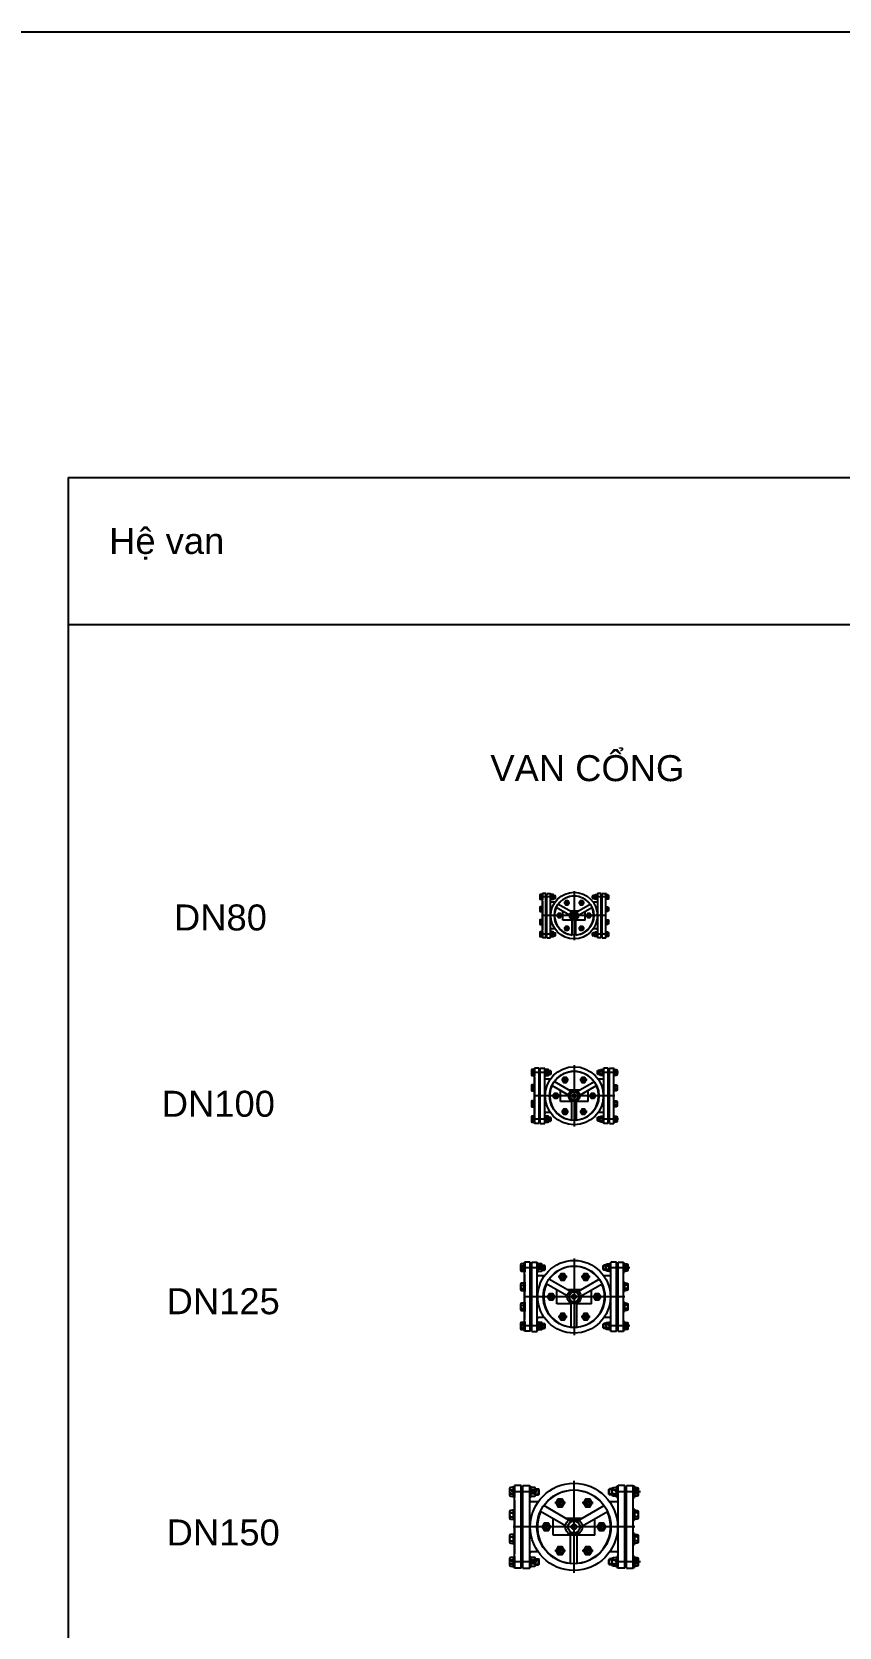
# Model space of a CAD drawing. Header units: millimetres. Extents: x 1218 to 72853, y -34712 to 16286.
# Drawn here: x 57899 to 60381, y 11377 to 16286 of the extents above; entities that cross this region are included whole.
import ezdxf
from ezdxf.enums import TextEntityAlignment as Align

# ---------------------------------------------------------------- set-up
doc = ezdxf.new("R2010")
doc.units = ezdxf.units.MM
doc.styles.get("Standard").update_dxf_attribs({"font": 'arial.ttf'})

# ---------------------------------------------------------------- blocks, each defined once
blk = doc.blocks.new('dai oc M20')
for p, q in [((25872.5, -5702.3, 1381.5), (25872.5, -5698.3, 1381.5)), ((25872.5, -5698.3, 1381.5), (25910.5, -5698.3, 1381.5)), ((25872.5, -5702.3, 1381.5), (25910.5, -5702.3, 1381.5)), ((25876.5, -5702.3, 1381.5), (25876.5, -5714.3, 1381.5)), ((25906.5, -5714.3, 1381.5), (25906.5, -5702.3, 1381.5)), ((25910.5, -5698.3, 1381.5), (25910.5, -5702.3, 1381.5)), ((25880.4, -5718.3, 1381.5), (25902.6, -5718.3, 1381.5)), ((25881.5, -5718.3, 1381.5), (25881.5, -5728.3, 1381.5)), ((25881.5, -5728.3, 1381.5), (25901.5, -5728.3, 1381.5)), ((25884, -5730.8, 1381.5), (25881.5, -5728.3, 1381.5)), ((25884, -5718.3, 1381.5), (25884, -5730.8, 1381.5)), ((25884, -5730.8, 1381.5), (25899, -5730.8, 1381.5)), ((25899, -5718.3, 1381.5), (25899, -5730.8, 1381.5)), ((25899, -5730.8, 1381.5), (25901.5, -5728.3, 1381.5)), ((25901.5, -5718.3, 1381.5), (25901.5, -5728.3, 1381.5))]:
    blk.add_line(p, q)
at = {"elevation": 1381.5}
for points in [[(25884.5, -5714.3), (25884.5, -5702.3)], [(25898.5, -5714.3), (25898.5, -5702.3)]]:
    blk.add_lwpolyline(points, dxfattribs=at)
for centre, radius, start, end in [((25880.5, -5714.3, 1381.5), 4, 180.2478, 359.7522), ((25891.5, -5710.1, 1381.5), 8.14, 210.7312, 329.2688), ((25902.5, -5714.3, 1381.5), 4, 180.2478, 359.7522)]:
    blk.add_arc(centre, radius, start, end)
blk = doc.blocks.new('bulong M20')
for p, q in [((25872.5, -5642.3, 1381.5), (25910.5, -5642.3, 1381.5)), ((25872.5, -5646.3, 1381.5), (25872.5, -5642.3, 1381.5)), ((25910.5, -5642.3, 1381.5), (25872.5, -5642.3, 1381.5)), ((25910.5, -5646.3, 1381.5), (25872.5, -5646.3, 1381.5)), ((25876.5, -5633.2, 1381.5), (25876.5, -5642.3, 1381.5)), ((25902.6, -5629.3, 1381.5), (25880.4, -5629.3, 1381.5)), ((25906.5, -5642.3, 1381.5), (25906.5, -5633.2, 1381.5)), ((25910.5, -5642.3, 1381.5), (25910.5, -5646.3, 1381.5))]:
    blk.add_line(p, q)
at = {"elevation": 1381.5}
for points in [[(25884.5, -5633.2), (25884.5, -5642.3)], [(25898.5, -5633.2), (25898.5, -5642.3)]]:
    blk.add_lwpolyline(points, dxfattribs=at)
for centre, radius, start, end in [((25880.5, -5633.3, 1381.5), 4, 0.2478, 179.7522), ((25891.5, -5637.4, 1381.5), 8.14, 30.7312, 149.2688), ((25902.5, -5633.3, 1381.5), 4, 0.2478, 179.7522)]:
    blk.add_arc(centre, radius, start, end)
blk = doc.blocks.new('VANCONG-DN80 PCCC')
at = {"ltscale": 5}
for p, q in [((-76.8, 57.3), (-103, 57.3)), ((-60.6, 57.3), (-90.3, 57.3)), ((0, 75.6), (0, -75.6)), ((93.1, 57.3), (66.9, 57.3)), ((109.3, 57.3), (79.6, 57.3)), ((-45.2, -7.6), (-45.2, 7.6)), ((-13.7, 39.2), (-31.5, 39.2)), ((-22.6, 31.6), (-22.6, 46.7)), ((31.5, 39.2), (13.7, 39.2)), ((22.6, 31.6), (22.6, 46.7)), ((45.2, -7.6), (45.2, 7.6)), ((99.6, 0), (-99.6, 0)), ((-36.4, 0), (-54.1, 0)), ((-13.7, -39.2), (-31.5, -39.2)), ((-22.6, -46.7), (-22.6, -31.6)), ((31.5, -39.2), (13.7, -39.2)), ((22.6, -46.7), (22.6, -31.6)), ((54.1, 0), (36.3, 0)), ((-76.8, -57.3), (-103, -57.3)), ((-60.6, -57.3), (-89.6, -57.3)), ((93.1, -57.3), (66.9, -57.3)), ((109.3, -57.3), (80.3, -57.3))]:
    blk.add_line(p, q, dxfattribs=at)
for p, q in [((-86.4, 68), (-97.4, 68)), ((-97.4, -68), (-97.4, 68)), ((-86.4, -68), (-86.4, 68)), ((-85, -50.3), (-85, 50.4)), ((-85, -50.3), (-85, 50.3)), ((-83.5, 68), (-72.5, 68)), ((-83.5, -68), (-83.5, 68)), ((-72.5, -68), (-72.5, 68)), ((83.5, 68), (72.5, 68)), ((72.5, -68), (72.5, 68)), ((83.5, -68), (83.5, 68)), ((84.9, 50.3), (83.5, 51.8)), ((84.9, 50.3), (86.4, 51.8)), ((84.9, -50.3), (84.9, 50.4)), ((84.9, -50.3), (84.9, 50.3)), ((86.4, 68), (97.3, 68)), ((86.4, -68), (86.4, 68)), ((97.3, -68), (97.3, 68)), ((-97.4, 44.6), (-97.4, -44.5)), ((-58.6, 41), (-70.2, 41)), ((-13.8, 1.6), (-55, 25.4)), ((-8.3, 11.1), (-49.5, 34.9)), ((-34.1, -13.8), (-34.1, 13.3)), ((13, 13.8), (-13, 13.8)), ((8.3, 11.1), (49.5, 34.9)), ((13.8, 1.6), (55, 25.4)), ((34.1, -13.8), (34.1, 13.3)), ((70.1, 41), (58.6, 41)), ((-58.7, -41), (-70.2, -41)), ((-5.5, -13.8), (-34.1, -13.8)), ((-5.5, -60.4), (-5.5, -12.8)), ((5.5, -60.4), (5.5, -12.8)), ((34.1, -13.8), (5.5, -13.8)), ((70.1, -41), (58.6, -41)), ((-86.4, -68), (-97.4, -68)), ((-83.5, -68), (-72.5, -68)), ((83.5, -68), (72.5, -68)), ((84.9, -50.3), (83.5, -51.8)), ((84.9, -50.3), (86.4, -51.8)), ((86.4, -68), (97.3, -68))]:
    blk.add_line(p, q)
at = {"flags": 128}
for points in [[(-38.2, 0), (-41.7, 6.1), (-48.8, 6.1), (-52.3, 0), (-48.8, -6.1), (-41.7, -6.1)], [(-15.6, 39.2), (-19.1, 45.3), (-26.2, 45.3), (-29.7, 39.2), (-26.2, 33.1), (-19.1, 33.1)], [(11.3, 0), (5.6, 9.8), (-5.6, 9.8), (-11.3, 0), (-5.6, -9.8), (5.6, -9.8)], [(29.7, 39.2), (26.1, 45.3), (19.1, 45.3), (15.6, 39.2), (19.1, 33.1), (26.1, 33.1)], [(52.3, 0), (48.7, 6.1), (41.7, 6.1), (38.2, 0), (41.7, -6.1), (48.7, -6.1)], [(-15.6, -39.2), (-19.1, -33.1), (-26.2, -33.1), (-29.7, -39.2), (-26.2, -45.3), (-19.1, -45.3)], [(29.7, -39.2), (26.1, -33.1), (19.1, -33.1), (15.6, -39.2), (19.1, -45.3), (26.1, -45.3)]]:
    blk.add_lwpolyline(points, close=True, dxfattribs=at)
for centre, radius in [((0, 0), 71.6), ((0, 0), 60.6), ((-45.2, 0), 6.1), ((-45.2, 0), 4.23), ((-22.6, 39.2), 6.1), ((-22.6, 39.2), 4.23), ((0, 0), 13.9), ((0, 0), 9.79), ((0, 0), 4.21), ((22.6, 39.2), 6.1), ((22.6, 39.2), 4.23), ((45.2, 0), 6.1), ((45.2, 0), 4.23), ((-22.6, -39.2), 6.1), ((-22.6, -39.2), 4.23), ((22.6, -39.2), 6.1), ((22.6, -39.2), 4.23)]:
    blk.add_circle(centre, radius)
for centre, radius, start, end in [((0, 0), 60, 35.2342, 144.7349), ((0, 0), 60, 155.2342, 264.7503), ((-45.2, 0), 3.52, 0, 270), ((-22.6, 39.2), 3.52, 0, 270), ((0, 0), 3.48, 0, 269.8207), ((0, 0), 60, 275.2497, 24.7349), ((22.6, 39.2), 3.52, 0, 270), ((45.2, 0), 3.52, 0, 270), ((45.2, 27.6), 4.23, 114.8602, 125.1089), ((70.1, 43.4), 2.39, 270, 0), ((-70.2, -43.4), 2.39, 90, 180), ((-22.6, -39.2), 3.52, 0, 270), ((22.6, -39.2), 3.52, 0, 270), ((70.1, -43.4), 2.39, 0, 90)]:
    blk.add_arc(centre, radius, start, end)
at = {"ltscale": 5}
blk.add_arc((-70.2, 43.4), 2.39, 180, 270, dxfattribs=at)
at = {"yscale": 0.4771929824495282}
for name, p, xscale, zscale, rotation in [('bulong M20', (-2791.7, -12297.7, -659.2), 0.4771929824495282, 0.4771929824495282, 90), ('dai oc M20', (-2791.7, -12297.7, -659.2), 0.4771929824495282, 0.4771929824495282, 90), ('dai oc M20', (2791.7, -12297.7, -659.2), -0.4771929824495282, 0.4771929824491963, 270), ('bulong M20', (2791.7, -12297.7, -659.2), -0.4771929824495282, 0.4771929824491963, 270), ('bulong M20', (-2791.7, -12335.4, -659.2), 0.4771929824495282, 0.4771929824495282, 90), ('bulong M20', (2791.7, -12335.4, -659.2), -0.4771929824495282, 0.4771929824491963, 270), ('bulong M20', (-2791.7, -12375.1, -659.2), 0.4771929824495282, 0.4771929824495282, 90), ('bulong M20', (-2791.7, -12412.8, -659.2), 0.4771929824495282, 0.4771929824495282, 90), ('dai oc M20', (-2791.7, -12412.8, -659.2), 0.4771929824495282, 0.4771929824495282, 90), ('dai oc M20', (2791.7, -12412.8, -659.2), -0.4771929824495282, 0.4771929824491963, 270), ('bulong M20', (2791.7, -12375.1, -659.2), -0.4771929824495282, 0.4771929824491963, 270), ('bulong M20', (2791.7, -12412.8, -659.2), -0.4771929824495282, 0.4771929824491963, 270)]:
    blk.add_blockref(name, p, dxfattribs=dict(at, xscale=xscale, zscale=zscale, rotation=rotation))
at = {"flags": 1}
for p in [(-97.4, 0), (97.3, 0)]:
    blk.add_attdef('AMC', p, '', height=0.5, dxfattribs=at)
blk = doc.blocks.new('VANCONG-DN100 PCCC')
at = {"ltscale": 5}
for p, q in [((-96, 71.6), (-128.7, 71.6)), ((-75.7, 71.6), (-112.9, 71.6)), ((-28.3, 39.5), (-28.3, 58.4)), ((0, 94.5), (0, -94.5)), ((28.3, 39.5), (28.3, 58.4)), ((116.4, 71.6), (83.6, 71.6)), ((136.6, 71.6), (99.4, 71.6)), ((124.5, 0), (-124.5, 0)), ((-45.4, 0), (-67.7, 0)), ((-56.6, -9.5), (-56.6, 9.5)), ((-17.2, 49), (-39.4, 49)), ((39.4, 49), (17.1, 49)), ((67.6, 0), (45.4, 0)), ((56.5, -9.5), (56.5, 9.5)), ((-17.2, -49), (-39.4, -49)), ((-28.3, -58.4), (-28.3, -39.5)), ((39.4, -49), (17.1, -49)), ((28.3, -58.4), (28.3, -39.5)), ((-96, -71.6), (-128.7, -71.6)), ((-75.7, -71.6), (-112, -71.6)), ((116.4, -71.6), (83.6, -71.6)), ((136.6, -71.6), (100.3, -71.6))]:
    blk.add_line(p, q, dxfattribs=at)
for p, q in [((-108, 85), (-121.7, 85)), ((-121.7, -85), (-121.7, 85)), ((-121.7, 57.1), (-121.7, -57.1)), ((-108, -85), (-108, 85)), ((-106.2, -62.9), (-106.2, 62.9)), ((-106.2, -62.9), (-106.2, 62.9)), ((-104.4, 85), (-90.7, 85)), ((-104.4, -85), (-104.4, 85)), ((-90.7, -85), (-90.7, 85)), ((-73.3, 51.3), (-87.7, 51.3)), ((87.7, 51.3), (73.3, 51.3)), ((104.4, 85), (90.7, 85)), ((90.7, -85), (90.7, 85)), ((104.4, -85), (104.4, 85)), ((106.2, 62.9), (104.4, 64.7)), ((106.2, 62.9), (108, 64.7)), ((106.2, -62.9), (106.2, 62.9)), ((106.2, -62.9), (106.2, 62.9)), ((108, 85), (121.7, 85)), ((108, -85), (108, 85)), ((121.7, -85), (121.7, 85)), ((-17.3, 2), (-68.8, 31.8)), ((-10.4, 13.9), (-61.9, 43.7)), ((-42.6, -17.3), (-42.6, 16.7)), ((16.2, 17.3), (-16.2, 17.3)), ((10.4, 13.9), (61.9, 43.6)), ((17.2, 2), (68.8, 31.8)), ((42.6, -17.3), (42.6, 16.7)), ((-6.9, -17.3), (-42.6, -17.3)), ((-6.9, -75.5), (-6.9, -16)), ((6.8, -75.5), (6.8, -16)), ((42.6, -17.3), (6.8, -17.3)), ((-108, -85), (-121.7, -85)), ((-104.4, -85), (-90.7, -85)), ((-73.3, -51.3), (-87.7, -51.3)), ((87.7, -51.3), (73.3, -51.3)), ((104.4, -85), (90.7, -85)), ((106.2, -62.9), (104.4, -64.7)), ((106.2, -62.9), (108, -64.7)), ((108, -85), (121.7, -85))]:
    blk.add_line(p, q)
at = {"flags": 128}
for points in [[(-19.5, 49), (-23.9, 56.6), (-32.7, 56.6), (-37.1, 49), (-32.7, 41.3), (-23.9, 41.3)], [(37.1, 49), (32.7, 56.6), (23.9, 56.6), (19.4, 49), (23.9, 41.3), (32.7, 41.3)], [(-47.7, 0), (-52.2, 7.6), (-61, 7.6), (-65.4, 0), (-61, -7.6), (-52.2, -7.6)], [(14.1, 0), (7.1, 12.2), (-7.1, 12.2), (-14.1, 0), (-7.1, -12.2), (7.1, -12.2)], [(65.3, 0), (60.9, 7.6), (52.1, 7.6), (47.7, 0), (52.1, -7.6), (60.9, -7.6)], [(-19.5, -49), (-23.9, -41.3), (-32.7, -41.3), (-37.1, -49), (-32.7, -56.6), (-23.9, -56.6)], [(37.1, -49), (32.7, -41.3), (23.9, -41.3), (19.4, -49), (23.9, -56.6), (32.7, -56.6)]]:
    blk.add_lwpolyline(points, close=True, dxfattribs=at)
for centre, radius in [((0, 0), 89.5), ((0, 0), 75.8), ((-28.3, 49), 7.63), ((-28.3, 49), 5.29), ((28.3, 49), 7.63), ((28.3, 49), 5.29), ((-56.6, 0), 7.63), ((-56.6, 0), 5.29), ((0, 0), 17.4), ((0, 0), 12.2), ((0, 0), 5.26), ((56.5, 0), 7.63), ((56.5, 0), 5.29), ((-28.3, -49), 7.63), ((-28.3, -49), 5.29), ((28.3, -49), 7.63), ((28.3, -49), 5.29)]:
    blk.add_circle(centre, radius)
at = {"ltscale": 5}
blk.add_arc((-87.7, 54.3), 2.98, 180, 270, dxfattribs=at)
for centre, radius, start, end in [((0, 0), 75, 35.2342, 144.7349), ((-28.3, 49), 4.41, 0, 270), ((28.3, 49), 4.41, 0, 270), ((87.7, 54.3), 2.98, 270, 0), ((0, 0), 75, 155.2342, 264.7503), ((-56.6, 0), 4.41, 0, 270), ((0, 0), 4.35, 0, 269.8207), ((0, 0), 75, 275.2497, 24.7349), ((56.5, 0), 4.41, 0, 270), ((56.5, 34.5), 5.29, 114.8602, 125.1089), ((-28.3, -49), 4.41, 0, 270), ((28.3, -49), 4.41, 0, 270), ((-87.7, -54.3), 2.98, 90, 180), ((87.7, -54.3), 2.98, 0, 90)]:
    blk.add_arc(centre, radius, start, end)
at = {"yscale": 0.5964912280705903}
for name, p, xscale, zscale, rotation in [('bulong M20', (-3489.6, -15372.2, -824), 0.5964912280705903, 0.5964912280705903, 90), ('dai oc M20', (-3489.6, -15372.2, -824), 0.5964912280705903, 0.5964912280705903, 90), ('dai oc M20', (3489.6, -15372.2, -824), -0.5964912280705903, 0.5964912280701754, 270), ('bulong M20', (3489.6, -15372.2, -824), -0.5964912280705903, 0.5964912280701754, 270), ('bulong M20', (-3489.6, -15419.3, -824), 0.5964912280705903, 0.5964912280705903, 90), ('bulong M20', (3489.6, -15419.3, -824), -0.5964912280705903, 0.5964912280701754, 270), ('bulong M20', (-3489.6, -15468.8, -824), 0.5964912280705903, 0.5964912280705903, 90), ('bulong M20', (3489.6, -15468.8, -824), -0.5964912280705903, 0.5964912280701754, 270), ('bulong M20', (-3489.6, -15515.9, -824), 0.5964912280705903, 0.5964912280705903, 90), ('dai oc M20', (-3489.6, -15515.9, -824), 0.5964912280705903, 0.5964912280705903, 90), ('dai oc M20', (3489.6, -15515.9, -824), -0.5964912280705903, 0.5964912280701754, 270), ('bulong M20', (3489.6, -15515.9, -824), -0.5964912280705903, 0.5964912280701754, 270)]:
    blk.add_blockref(name, p, dxfattribs=dict(at, xscale=xscale, zscale=zscale, rotation=rotation))
at = {"flags": 1}
for p in [(-121.7, 0), (121.7, 0)]:
    blk.add_attdef('AMC', p, '', height=0.5, dxfattribs=at)
blk = doc.blocks.new('VANCONG-DN125 PCCC')
for p, q in [((-135, 106.3), (-152.1, 106.3)), ((-152.1, -106.2), (-152.1, 106.3)), ((-135, -106.2), (-135, 106.3)), ((-130.5, 106.3), (-113.3, 106.3)), ((-130.5, -106.3), (-130.5, 106.3)), ((-113.3, -106.3), (-113.3, 106.3)), ((130.5, 106.3), (113.3, 106.3)), ((113.3, -106.3), (113.3, 106.3)), ((130.5, -106.3), (130.5, 106.3)), ((135, 106.3), (152.1, 106.3)), ((135, -106.2), (135, 106.3)), ((152.1, -106.2), (152.1, 106.3)), ((-152.1, 69.9), (-152.1, -69.9)), ((-132.7, -78.7), (-132.7, 78.7)), ((-132.7, -78.6), (-132.7, 78.7)), ((-91.6, 64.1), (-109.6, 64.1)), ((-13, 17.4), (-77.4, 54.6)), ((13, 17.4), (77.4, 54.5)), ((109.6, 64.1), (91.6, 64.1)), ((132.7, 78.7), (130.5, 80.9)), ((132.7, 78.7), (135, 80.9)), ((132.7, -78.7), (132.7, 78.7)), ((132.7, -78.6), (132.7, 78.7)), ((-21.6, 2.6), (-85.9, 39.7)), ((-53.2, -21.6), (-53.2, 20.9)), ((20.3, 21.6), (-20.3, 21.6)), ((21.6, 2.6), (86, 39.7)), ((53.2, -21.6), (53.2, 20.8)), ((-8.6, -21.6), (-53.2, -21.6)), ((-8.6, -94.3), (-8.6, -20)), ((8.6, -94.3), (8.6, -20)), ((53.2, -21.6), (8.6, -21.6)), ((-91.7, -64.1), (-109.6, -64.1)), ((109.6, -64.1), (91.7, -64.1)), ((132.7, -78.7), (130.5, -80.9)), ((132.7, -78.7), (135, -80.9)), ((-135, -106.2), (-152.1, -106.2)), ((-130.5, -106.3), (-113.3, -106.3)), ((130.5, -106.3), (113.3, -106.3)), ((135, -106.2), (152.1, -106.2))]:
    blk.add_line(p, q)
at = {"ltscale": 5}
for p, q in [((0, 118.1), (0, -118.1)), ((-119.9, 89.5), (-160.9, 89.5)), ((-94.6, 89.5), (-141.1, 89.5)), ((-21.4, 61.2), (-49.2, 61.2)), ((-35.3, 49.4), (-35.3, 73)), ((49.2, 61.2), (21.4, 61.2)), ((35.3, 49.4), (35.3, 73)), ((145.5, 89.5), (104.6, 89.5)), ((170.8, 89.5), (124.3, 89.5)), ((155.6, 0), (-155.6, 0)), ((-56.8, 0), (-84.6, 0)), ((-70.7, -11.8), (-70.7, 11.8)), ((84.6, 0), (56.8, 0)), ((70.7, -11.8), (70.7, 11.8)), ((-119.9, -89.5), (-160.9, -89.5)), ((-94.6, -89.5), (-140, -89.5)), ((-21.4, -61.2), (-49.2, -61.2)), ((-35.3, -73), (-35.3, -49.4)), ((49.2, -61.2), (21.4, -61.2)), ((35.3, -73), (35.3, -49.4)), ((145.5, -89.5), (104.6, -89.5)), ((170.8, -89.5), (125.4, -89.5))]:
    blk.add_line(p, q, dxfattribs=at)
at = {"flags": 128}
for points in [[(-24.3, 61.2), (-29.8, 70.7), (-40.8, 70.7), (-46.4, 61.2), (-40.8, 51.7), (-29.8, 51.7)], [(46.4, 61.2), (40.8, 70.7), (29.8, 70.7), (24.3, 61.2), (29.8, 51.7), (40.8, 51.7)], [(-59.7, 0), (-65.2, 9.5), (-76.2, 9.5), (-81.7, 0), (-76.2, -9.5), (-65.2, -9.5)], [(17.7, 0), (8.8, 15.3), (-8.8, 15.3), (-17.6, 0), (-8.8, -15.3), (8.8, -15.3)], [(81.7, 0), (76.2, 9.5), (65.2, 9.5), (59.7, 0), (65.2, -9.5), (76.2, -9.5)], [(-24.3, -61.2), (-29.8, -51.7), (-40.8, -51.7), (-46.4, -61.2), (-40.8, -70.7), (-29.8, -70.7)], [(46.4, -61.2), (40.8, -51.7), (29.8, -51.7), (24.3, -61.2), (29.8, -70.7), (40.8, -70.7)]]:
    blk.add_lwpolyline(points, close=True, dxfattribs=at)
for centre, radius in [((0, 0), 111.8), ((0, 0), 94.7), ((-35.3, 61.2), 9.54), ((-35.3, 61.2), 6.61), ((35.3, 61.2), 9.54), ((35.3, 61.2), 6.61), ((-70.7, 0), 9.54), ((-70.7, 0), 6.61), ((0, 0), 21.7), ((0, 0), 15.3), ((0, 0), 6.57), ((70.7, 0), 9.54), ((70.7, 0), 6.61), ((-35.3, -61.2), 9.54), ((-35.3, -61.2), 6.61), ((35.3, -61.2), 9.54), ((35.3, -61.2), 6.61)]:
    blk.add_circle(centre, radius)
at = {"ltscale": 5}
blk.add_arc((-109.6, 67.9), 3.73, 180, 270, dxfattribs=at)
for centre, radius, start, end in [((0, 0), 93.7, 35.2342, 144.7349), ((-35.3, 61.2), 5.51, 0, 270), ((35.3, 61.2), 5.51, 0, 270), ((109.6, 67.9), 3.73, 270, 0), ((0, 0), 93.7, 155.2342, 264.7503), ((-70.7, 0), 5.51, 0, 270), ((0, 0), 5.43, 0, 269.8207), ((0, 0), 93.7, 275.2497, 24.7349), ((70.7, 0), 5.51, 0, 270), ((70.7, 43.1), 6.61, 114.8602, 125.1089), ((-109.6, -67.9), 3.73, 90, 180), ((-35.3, -61.2), 5.51, 0, 270), ((35.3, -61.2), 5.51, 0, 270), ((109.6, -67.9), 3.73, 0, 90)]:
    blk.add_arc(centre, radius, start, end)
at = {"yscale": 0.7456140350882379}
for name, p, xscale, zscale, rotation in [('bulong M20', (-4362, -19215.2, -1030.1), 0.7456140350882379, 0.7456140350882379, 90), ('dai oc M20', (-4362, -19215.2, -1030.1), 0.7456140350882379, 0.7456140350882379, 90), ('dai oc M20', (4362, -19215.2, -1030.1), -0.7456140350882379, 0.7456140350877193, 270), ('bulong M20', (4362, -19215.2, -1030.1), -0.7456140350882379, 0.7456140350877193, 270), ('bulong M20', (-4362, -19274.1, -1030.1), 0.7456140350882379, 0.7456140350882379, 90), ('bulong M20', (4362, -19274.1, -1030.1), -0.7456140350882379, 0.7456140350877193, 270), ('bulong M20', (-4362, -19336, -1030.1), 0.7456140350882379, 0.7456140350882379, 90), ('bulong M20', (4362, -19336, -1030.1), -0.7456140350882379, 0.7456140350877193, 270), ('bulong M20', (-4362, -19394.9, -1030.1), 0.7456140350882379, 0.7456140350882379, 90), ('dai oc M20', (-4362, -19394.9, -1030.1), 0.7456140350882379, 0.7456140350882379, 90), ('dai oc M20', (4362, -19394.9, -1030.1), -0.7456140350882379, 0.7456140350877193, 270), ('bulong M20', (4362, -19394.9, -1030.1), -0.7456140350882379, 0.7456140350877193, 270)]:
    blk.add_blockref(name, p, dxfattribs=dict(at, xscale=xscale, zscale=zscale, rotation=rotation))
at = {"flags": 1}
for p in [(-152.1, 0), (152.1, 0)]:
    blk.add_attdef('AMC', p, '', height=0.5, dxfattribs=at)
blk = doc.blocks.new('VANCONG-DN150 PCCC')
at = {"ltscale": 5}
for p, q in [((-143.9, 107.4), (-193.1, 107.4)), ((-113.6, 107.4), (-169.3, 107.4)), ((0, 141.7), (0, -141.7)), ((174.6, 107.4), (125.5, 107.4)), ((205, 107.4), (149.2, 107.4)), ((-25.7, 73.5), (-59.1, 73.5)), ((-42.4, 59.3), (-42.4, 87.6)), ((59.1, 73.5), (25.7, 73.5)), ((42.4, 59.3), (42.4, 87.6)), ((-84.8, -14.2), (-84.8, 14.2)), ((84.8, -14.2), (84.8, 14.2)), ((186.8, 0), (-186.8, 0)), ((-68.1, 0), (-101.5, 0)), ((101.5, 0), (68.1, 0)), ((-25.7, -73.5), (-59.1, -73.5)), ((-42.4, -87.6), (-42.4, -59.3)), ((59.1, -73.5), (25.7, -73.5)), ((42.4, -87.6), (42.4, -59.3)), ((-143.9, -107.3), (-193.1, -107.3)), ((-113.6, -107.4), (-168, -107.4)), ((174.6, -107.4), (125.5, -107.4)), ((205, -107.3), (150.5, -107.3))]:
    blk.add_line(p, q, dxfattribs=at)
for p, q in [((-161.9, 127.5), (-182.5, 127.5)), ((-182.5, -127.5), (-182.5, 127.5)), ((-161.9, -127.5), (-161.9, 127.5)), ((-156.6, 127.5), (-136, 127.5)), ((-156.6, -127.5), (-156.6, 127.5)), ((-136, -127.5), (-136, 127.5)), ((156.6, 127.5), (136, 127.5)), ((136, -127.5), (136, 127.5)), ((156.6, -127.5), (156.6, 127.5)), ((161.9, 127.5), (182.5, 127.5)), ((161.9, -127.5), (161.9, 127.5)), ((182.5, -127.5), (182.5, 127.5)), ((-182.5, 82.6), (-182.5, -82.6)), ((-159.3, -94.4), (-159.3, 94.4)), ((-159.3, -94.4), (-159.3, 94.4)), ((-109.9, 76.9), (-131.5, 76.9)), ((-15.6, 20.9), (-92.8, 65.5)), ((15.6, 20.9), (92.9, 65.5)), ((131.5, 76.9), (109.9, 76.9)), ((159.3, 94.4), (156.6, 97.1)), ((159.3, 94.4), (161.9, 97.1)), ((159.3, -94.4), (159.3, 94.4)), ((159.3, -94.4), (159.3, 94.4)), ((-25.9, 3.1), (-103.1, 47.7)), ((-63.9, -25.9), (-63.9, 25)), ((24.4, 25.9), (-24.3, 25.9)), ((25.9, 3.1), (103.1, 47.6)), ((63.9, -25.9), (63.9, 25)), ((-10.3, -25.9), (-63.9, -25.9)), ((-10.3, -113.2), (-10.3, -24)), ((10.3, -113.2), (10.3, -24)), ((63.9, -25.9), (10.3, -25.9)), ((-110, -76.9), (-131.5, -76.9)), ((131.5, -76.9), (110, -76.9)), ((159.3, -94.4), (156.6, -97.1)), ((159.3, -94.4), (161.9, -97.1)), ((-161.9, -127.5), (-182.5, -127.5)), ((-156.6, -127.5), (-136, -127.5)), ((156.6, -127.5), (136, -127.5)), ((161.9, -127.5), (182.5, -127.5))]:
    blk.add_line(p, q)
at = {"flags": 128}
for points in [[(-29.2, 73.5), (-35.8, 84.9), (-49, 84.9), (-55.6, 73.5), (-49, 62), (-35.8, 62)], [(55.6, 73.5), (49, 84.9), (35.8, 84.9), (29.2, 73.5), (35.8, 62), (49, 62)], [(-71.6, 0), (-78.2, 11.4), (-91.4, 11.4), (-98, 0), (-91.4, -11.4), (-78.2, -11.4)], [(21.2, 0), (10.6, 18.3), (-10.6, 18.3), (-21.2, 0), (-10.6, -18.3), (10.6, -18.3)], [(98, 0), (91.4, 11.4), (78.2, 11.4), (71.6, 0), (78.2, -11.4), (91.4, -11.4)], [(-29.2, -73.5), (-35.8, -62), (-49, -62), (-55.6, -73.5), (-49, -84.9), (-35.8, -84.9)], [(55.6, -73.5), (49, -62), (35.8, -62), (29.2, -73.5), (35.8, -84.9), (49, -84.9)]]:
    blk.add_lwpolyline(points, close=True, dxfattribs=at)
for centre, radius in [((0, 0), 134.2), ((0, 0), 113.6), ((-42.4, 73.5), 11.4), ((-42.4, 73.5), 7.93), ((42.4, 73.5), 11.4), ((42.4, 73.5), 7.93), ((-84.8, 0), 11.4), ((-84.8, 0), 7.93), ((0, 0), 26.1), ((0, 0), 18.4), ((0, 0), 7.89), ((84.8, 0), 11.4), ((84.8, 0), 7.93), ((-42.4, -73.5), 11.4), ((-42.4, -73.5), 7.93), ((42.4, -73.5), 11.4), ((42.4, -73.5), 7.93)]:
    blk.add_circle(centre, radius)
for centre, radius, start, end in [((0, 0), 112.5, 35.2342, 144.7349), ((-42.4, 73.5), 6.61, 0, 270), ((42.4, 73.5), 6.61, 0, 270), ((84.8, 51.7), 7.93, 114.8602, 125.1089), ((131.5, 81.4), 4.47, 270, 0), ((0, 0), 112.5, 155.2342, 264.7503), ((-84.8, 0), 6.61, 0, 270), ((0, 0), 6.52, 0, 269.8207), ((0, 0), 112.5, 275.2497, 24.7349), ((84.8, 0), 6.61, 0, 270), ((-131.5, -81.4), 4.47, 90, 180), ((-42.4, -73.5), 6.61, 0, 270), ((42.4, -73.5), 6.61, 0, 270), ((131.5, -81.4), 4.47, 0, 90)]:
    blk.add_arc(centre, radius, start, end)
at = {"ltscale": 5}
blk.add_arc((-131.5, 81.4), 4.47, 180, 270, dxfattribs=at)
at = {"yscale": 0.8947368421058854}
for name, p, xscale, zscale, rotation in [('bulong M20', (-5234.4, -23058.3, -1236.1), 0.8947368421058854, 0.8947368421058854, 90), ('dai oc M20', (-5234.4, -23058.3, -1236.1), 0.8947368421058854, 0.8947368421058854, 90), ('dai oc M20', (5234.4, -23058.3, -1236.1), -0.8947368421058854, 0.894736842105263, 270), ('bulong M20', (5234.4, -23058.3, -1236.1), -0.8947368421058854, 0.894736842105263, 270), ('bulong M20', (-5234.4, -23129, -1236.1), 0.8947368421058854, 0.8947368421058854, 90), ('bulong M20', (5234.4, -23129, -1236.1), -0.8947368421058854, 0.894736842105263, 270), ('bulong M20', (-5234.4, -23203.2, -1236.1), 0.8947368421058854, 0.8947368421058854, 90), ('bulong M20', (5234.4, -23203.2, -1236.1), -0.8947368421058854, 0.894736842105263, 270), ('bulong M20', (-5234.4, -23273.9, -1236.1), 0.8947368421058854, 0.8947368421058854, 90), ('dai oc M20', (-5234.4, -23273.9, -1236.1), 0.8947368421058854, 0.8947368421058854, 90), ('dai oc M20', (5234.4, -23273.9, -1236.1), -0.8947368421058854, 0.894736842105263, 270), ('bulong M20', (5234.4, -23273.9, -1236.1), -0.8947368421058854, 0.894736842105263, 270)]:
    blk.add_blockref(name, p, dxfattribs=dict(at, xscale=xscale, zscale=zscale, rotation=rotation))
at = {"flags": 1}
for p in [(-182.5, 0), (182.5, 0)]:
    blk.add_attdef('AMC', p, '', height=0.5, dxfattribs=at)

msp = doc.modelspace()

# ---------------------------------------------------------------- linework, layer by layer
for p, q in [((58010.8, 14914.5), (72047, 14914.5)), ((58010.8, 14914.5), (58010.8, 4974.9)), ((58010.8, 14462.5), (72047, 14462.5))]:
    msp.add_line(p, q)
msp.add_lwpolyline([(36949.1, 16285.6), (72853.1, 16285.6), (72853.1, -2725.9), (36949.1, -2725.9)], close=True)

# ---------------------------------------------------------------- block references
for name, p in [('VANCONG-DN80 PCCC', (59566, 13566.2)), ('VANCONG-DN100 PCCC', (59566.4, 13011.6)), ('VANCONG-DN125 PCCC', (59566.1, 12393.1)), ('VANCONG-DN150 PCCC', (59565.5, 11685.2))]:
    msp.add_blockref(name, p)

# ---------------------------------------------------------------- texts
at = {"color": 1, "ltscale": 500}
for s, p in [('Hệ van', (58136.4, 14679.1)), ('VAN CỔNG', (59308.6, 13979.9))]:
    msp.add_text(s, height=80, rotation=360, dxfattribs=at).set_placement(p)
at = {"color": 2, "ltscale": 500}
for s, p in [('DN80', (58478.7, 13560.4)), ('DN100', (58472.2, 12987.2)), ('DN125', (58487.2, 12379.5)), ('DN150', (58487.2, 11667.9))]:
    msp.add_text(s, height=80, rotation=360, dxfattribs=at).set_placement(p, align=Align.MIDDLE_CENTER)

doc.saveas('drawing.dxf')
